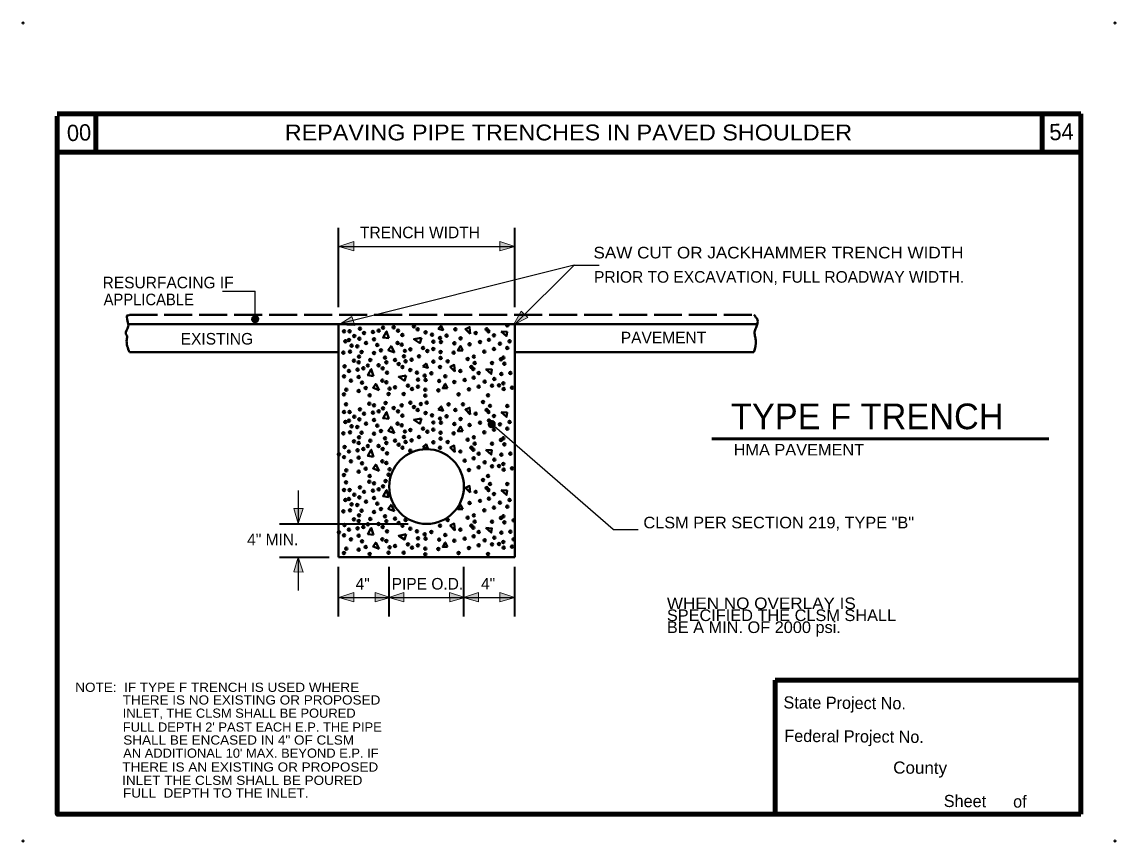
# Model space of a CAD drawing. Extents: x -8731 to -6021, y -66527 to -56618.
# Drawn here: x -7616 to -6021, y -66527 to -65331 of the extents above; entities that cross this region are included whole.
import ezdxf
from ezdxf.enums import TextEntityAlignment as Align

# ---------------------------------------------------------------- set-up
doc = ezdxf.new("R2010")
doc.units = 0
doc.header["$LTSCALE"] = 6.8
doc.header["$PDMODE"] = 32
doc.header["$PDSIZE"] = 3.4
doc.linetypes.add('LONG_DASHED', pattern=[7.5, 6, -1.5])
doc.layers.add('1', color=7, linetype='Continuous', lineweight=13)
doc.layers.add('3', color=7, linetype='Continuous', lineweight=40)

msp = doc.modelspace()

# ---------------------------------------------------------------- hatches: boundary and pattern name
at = {"layer": '1'}
for points in [[(-7154.39, -65658.45), (-7132.43, -65651.19), (-7132.61, -65664.87)], [(-6897.65, -65658.45), (-6919.61, -65651.19), (-6919.43, -65664.87)], [(-7154.09, -65772.99), (-7130.99, -65773.62), (-7135.07, -65760.6)], [(-6899.45, -65772.72), (-6878.78, -65762.31), (-6888.59, -65752.77)], [(-7213.4, -66062.58), (-7206.14, -66040.62), (-7219.82, -66040.8)], [(-7213.4, -66111.42), (-7206.14, -66133.41), (-7219.82, -66133.2)], [(-7154.39, -66170.34), (-7132.43, -66163.08), (-7132.61, -66176.76)], [(-7079.51, -66170.34), (-7101.47, -66163.08), (-7101.29, -66176.76)], [(-7081.28, -66170.34), (-7059.29, -66163.08), (-7059.5, -66176.76)], [(-6970.76, -66170.34), (-6992.72, -66163.08), (-6992.54, -66176.76)], [(-6972.53, -66170.34), (-6950.57, -66163.08), (-6950.75, -66176.76)], [(-6897.65, -66170.34), (-6919.61, -66163.08), (-6919.43, -66176.76)]]:
    msp.add_hatch(color=256, dxfattribs=at).paths.add_polyline_path(points)

# ---------------------------------------------------------------- linework, layer by layer
at = {"layer": '1', "lineweight": 100}
for p, q in [((-6072.54, -65465.06), (-7564.76, -65465.06)), ((-7508.5, -65468.56), (-7508.5, -65521.3)), ((-6128.78, -65465.06), (-6128.78, -65521.3)), ((-6072.54, -65465.06), (-6072.54, -66486.48)), ((-6072.54, -65521.3), (-7564.76, -65521.3)), ((-6518.26, -66290.8), (-6072.54, -66290.8)), ((-6518.26, -66290.8), (-6518.26, -66486.48)), ((-6072.54, -66486.48), (-6712.66, -66486.48))]:
    msp.add_line(p, q, dxfattribs=at)
at = {"layer": '1'}
for p, q in [((-7275.26, -65769.81), (-7281.5, -65763.57)), ((-7275.71, -65769.81), (-7281.5, -65764.26)), ((-7276.37, -65769.81), (-7281.5, -65764.68)), ((-7277.03, -65769.81), (-7281.5, -65765.34)), ((-7274.6, -65769.81), (-7281.29, -65762.91)), ((-7277.93, -65769.6), (-7281.29, -65766.48)), ((-7274.36, -65769.36), (-7281.05, -65762.7)), ((-7273.7, -65769.15), (-7280.81, -65762.22)), ((-7273.25, -65768.94), (-7280.6, -65761.56)), ((-7272.8, -65768.7), (-7280.15, -65761.35)), ((-7272.35, -65768.46), (-7279.94, -65760.9)), ((-7272.14, -65767.8), (-7279.49, -65760.45)), ((-7271.69, -65767.59), (-7279.25, -65760.24)), ((-7271.48, -65767.14), (-7278.59, -65760)), ((-7271.48, -65766.48), (-7278.17, -65759.58)), ((-7271.27, -65765.82), (-7277.72, -65759.58)), ((-7271.03, -65765.34), (-7277.03, -65759.58)), ((-7271.03, -65764.92), (-7276.61, -65759.34)), ((-7271.03, -65764.26), (-7275.71, -65759.58)), ((-7271.03, -65763.57), (-7275.05, -65759.58)), ((-7271.27, -65762.91), (-7274.36, -65759.58)), ((-6930.44, -65922.84), (-6936.68, -65916.6)), ((-6930.89, -65922.84), (-6936.68, -65917.26)), ((-6931.55, -65922.84), (-6936.68, -65917.71)), ((-6932.21, -65922.84), (-6936.68, -65918.4)), ((-6929.78, -65922.84), (-6936.47, -65915.94)), ((-6933.11, -65922.6), (-6936.47, -65919.48)), ((-6929.57, -65922.39), (-6936.23, -65915.7)), ((-6928.88, -65922.18), (-6936.02, -65915.28)), ((-6928.43, -65921.94), (-6935.78, -65914.59)), ((-6928.01, -65921.73), (-6935.33, -65914.38)), ((-6927.53, -65921.52), (-6935.12, -65913.93)), ((-6927.32, -65920.83), (-6934.67, -65913.48)), ((-6926.87, -65920.62), (-6934.46, -65913.27)), ((-6926.66, -65920.17), (-6933.77, -65913.03)), ((-6926.66, -65919.48), (-6933.35, -65912.58)), ((-6926.45, -65918.82), (-6932.9, -65912.58)), ((-6926.21, -65918.4), (-6932.21, -65912.58)), ((-6926.21, -65917.95), (-6931.79, -65912.37)), ((-6926.21, -65917.26), (-6930.89, -65912.58)), ((-6926.21, -65916.6), (-6930.23, -65912.58)), ((-6926.45, -65915.94), (-6929.57, -65912.58))]:
    msp.add_line(p, q, dxfattribs=at)
at = {"layer": '1', "lineweight": 100}
msp.add_lwpolyline([(-7564.76, -65468.56), (-7564.76, -66486.48), (-6074, -66486.48)], dxfattribs=at)
at = {"layer": '1'}
for points in [[(-7154.39, -65658.45), (-7132.43, -65651.19), (-7132.61, -65664.87)], [(-6897.65, -65658.45), (-6919.61, -65651.19), (-6919.43, -65664.87)], [(-7154.09, -65772.99), (-7130.99, -65773.62), (-7135.07, -65760.6)], [(-6899.45, -65772.72), (-6878.78, -65762.31), (-6888.59, -65752.77)], [(-7213.4, -66062.58), (-7206.14, -66040.62), (-7219.82, -66040.8)], [(-7213.4, -66111.42), (-7206.14, -66133.41), (-7219.82, -66133.2)], [(-7154.39, -66170.34), (-7132.43, -66163.08), (-7132.61, -66176.76)], [(-7079.51, -66170.34), (-7101.47, -66163.08), (-7101.29, -66176.76)], [(-7081.28, -66170.34), (-7059.29, -66163.08), (-7059.5, -66176.76)], [(-6970.76, -66170.34), (-6992.72, -66163.08), (-6992.54, -66176.76)], [(-6972.53, -66170.34), (-6950.57, -66163.08), (-6950.75, -66176.76)], [(-6897.65, -66170.34), (-6919.61, -66163.08), (-6919.43, -66176.76)]]:
    msp.add_lwpolyline(points, close=True, dxfattribs=at)
for centre in [(-7276.15, -65764.69), (-6931.33, -65917.72)]:
    msp.add_circle(centre, 5.23, dxfattribs=at)
for p in [(-7614.7, -65332.84), (-6022.6, -65332.84), (-7614.7, -66525.44), (-6022.6, -66525.44)]:
    msp.add_point(p, dxfattribs=at)
at = {"layer": '3', "lineweight": 35}
for p, q in [((-7154.51, -65747.1), (-7154.51, -65631.27)), ((-6897.71, -65747.1), (-6897.71, -65631.27)), ((-7240.73, -66063.18), (-7053.17, -66063.18)), ((-7240.73, -66111.72), (-7168.34, -66111.72)), ((-7154.51, -66197.94), (-7154.51, -66125.55)), ((-7080.8, -66197.94), (-7080.8, -66125.55)), ((-6971.87, -66197.94), (-6971.87, -66125.55)), ((-6897.71, -66197.94), (-6897.71, -66125.55))]:
    msp.add_line(p, q, dxfattribs=at)
at = {"layer": '3', "lineweight": 25}
for p, q in [((-7154.51, -65658.63), (-6897.71, -65658.63)), ((-6811.28, -65685.84), (-7154.51, -65772.03)), ((-6811.28, -65685.84), (-6897.71, -65772.03)), ((-6811.28, -65685.84), (-6774.74, -65685.84)), ((-7323.83, -65723.7), (-7276.16, -65723.7)), ((-7276.16, -65766.03), (-7276.16, -65723.7)), ((-6754.49, -66071.4), (-6931.34, -65917.71)), ((-7213.37, -66014.61), (-7213.37, -66063.18)), ((-6754.49, -66071.4), (-6717.95, -66071.4)), ((-7213.37, -66111.72), (-7213.37, -66160.29)), ((-7154.51, -66170.58), (-7080.8, -66170.58))]:
    msp.add_line(p, q, dxfattribs=at)
at = {"layer": '3', "linetype": 'LONG_DASHED'}
msp.add_line((-7459.7, -65758.23), (-6549.11, -65758.23), dxfattribs=at)
at = {"layer": '3'}
for p, q in [((-7459.7, -65772.03), (-7216.67, -65772.03)), ((-7216.67, -65772.03), (-6819.29, -65772.03)), ((-7154.51, -66111.72), (-7154.51, -65772.03)), ((-6897.71, -66111.72), (-6897.71, -65772.03)), ((-6819.29, -65772.03), (-6544.19, -65772.03)), ((-7459.7, -65812.8), (-7154.51, -65812.8)), ((-6897.71, -65812.8), (-6549.11, -65812.8)), ((-7154.51, -66111.72), (-6897.71, -66111.72)), ((-7154.51, -66111.72), (-6897.71, -66111.72))]:
    msp.add_line(p, q, dxfattribs=at)
at = {"layer": '3', "lineweight": 53}
msp.add_line((-6610.57, -65939.3), (-6119.17, -65939.3), dxfattribs=at)
at = {"layer": '3'}
for points in [[(-7009.52, -65778.72), (-7004.84, -65774.28), (-7002.17, -65780.52)], [(-6962.96, -65786.07), (-6963.65, -65776.26), (-6969.65, -65778.96)], [(-7081.46, -65792.52), (-7084.58, -65782.5), (-7089.71, -65791.41)], [(-7033.79, -65791.86), (-7036.01, -65799.42), (-7044.71, -65793.87)], [(-6917.51, -65782.5), (-6908.84, -65783.16), (-6909.71, -65789.4)], [(-7073, -65813.04), (-7078.13, -65803.89), (-7082.15, -65809.68)], [(-6973.67, -65810.34), (-6976.79, -65803.68), (-6980.57, -65810.34)], [(-7031.81, -65833.74), (-7027.13, -65829.3), (-7024.43, -65835.54)], [(-7103.75, -65847.54), (-7106.87, -65837.52), (-7111.97, -65846.43)], [(-6985.25, -65841.09), (-6985.91, -65831.28), (-6991.91, -65833.98)], [(-6939.8, -65837.52), (-6931.13, -65838.18), (-6932, -65844.42)], [(-7095.29, -65868.06), (-7100.39, -65858.91), (-7104.41, -65864.7)], [(-7056.08, -65846.88), (-7058.3, -65854.44), (-7066.97, -65848.89)], [(-6995.93, -65865.36), (-6999.05, -65858.7), (-7002.83, -65865.36)], [(-7009.52, -65896.32), (-7004.84, -65891.88), (-7002.17, -65898.12)], [(-6962.96, -65903.7), (-6963.65, -65893.89), (-6969.65, -65896.56)], [(-7081.46, -65910.15), (-7084.58, -65900.13), (-7089.71, -65909.04)], [(-7033.79, -65909.46), (-7036.01, -65917.05), (-7044.71, -65911.5)], [(-6917.51, -65900.13), (-6908.84, -65900.79), (-6909.71, -65907.03)], [(-7073, -65930.64), (-7078.13, -65921.52), (-7082.15, -65927.28)], [(-6973.67, -65927.97), (-6976.79, -65921.28), (-6980.57, -65927.97)], [(-7103.75, -65965.17), (-7106.87, -65955.12), (-7111.97, -65964.06)], [(-7031.81, -65951.34), (-7027.13, -65946.9), (-7024.43, -65953.14)], [(-6985.25, -65958.72), (-6985.91, -65948.91), (-6991.91, -65951.58)], [(-6939.8, -65955.12), (-6931.13, -65955.81), (-6932, -65962.05)], [(-7095.29, -65985.66), (-7100.39, -65976.54), (-7104.41, -65982.3)], [(-7081.46, -66023.97), (-7084.58, -66013.95), (-7089.71, -66022.86)], [(-6962.96, -66017.52), (-6963.65, -66007.71), (-6969.65, -66010.38)], [(-6917.51, -66013.95), (-6908.84, -66014.61), (-6909.71, -66020.85)], [(-7073, -66044.46), (-7078.13, -66035.34), (-7082.15, -66041.13)], [(-6973.67, -66041.79), (-6976.79, -66035.1), (-6980.57, -66041.79)], [(-7103.75, -66078.99), (-7106.87, -66068.97), (-7111.97, -66077.88)], [(-6985.25, -66072.54), (-6985.91, -66062.73), (-6991.91, -66065.4)], [(-6939.8, -66068.97), (-6931.13, -66069.63), (-6932, -66075.87)], [(-7056.08, -66078.33), (-7058.3, -66085.89), (-7066.97, -66080.34)], [(-7095.29, -66099.48), (-7100.39, -66090.36), (-7104.41, -66096.15)], [(-6995.93, -66096.81), (-6999.05, -66090.12), (-7002.83, -66096.81)]]:
    msp.add_lwpolyline(points, close=True, dxfattribs=at)
at = {"layer": '3', "lineweight": 25}
msp.add_lwpolyline([(-7080.8, -66170.58), (-6971.87, -66170.58), (-6898.13, -66170.58)], dxfattribs=at)
at = {"layer": '3'}
msp.add_circle((-7026.34, -66008.71), 54.47, dxfattribs=at)
for points in [[(-7459.7, -65758.23), (-7462.61, -65759.34), (-7463.03, -65759.1), (-7463.48, -65761.56), (-7461.47, -65771.37), (-7461.26, -65775.39), (-7464.83, -65786.07), (-7463.48, -65788.29), (-7463.48, -65794.32), (-7459.7, -65812.8)], [(-6549.11, -65758.23), (-6547.1, -65760.24), (-6546.86, -65761.14), (-6544.85, -65763.36), (-6543.74, -65765.58), (-6543.74, -65770.02), (-6545.09, -65775.15), (-6547.76, -65781.84), (-6547.55, -65788.98), (-6546.41, -65795.43), (-6549.11, -65812.8)]]:
    msp.add_spline(points, degree=3, dxfattribs=at)
for p in [(-7146.53, -65782.29), (-7138.49, -65782.29), (-7123.55, -65778.48), (-7104.65, -65783.16), (-7096.16, -65781.18), (-7089.71, -65777.16), (-7074.11, -65776.71), (-7067.87, -65781.39), (-7044.71, -65775.15), (-7039.13, -65779.38), (-7027.79, -65783.85), (-6984.35, -65779.38), (-6938.69, -65779.38), (-6936.02, -65782.29), (-6908.63, -65773.59), (-7144.73, -65796.78), (-7139.6, -65795.22), (-7131.8, -65789.19), (-7124.24, -65793.21), (-7117.34, -65784.96), (-7114.43, -65799.21), (-7102.85, -65793.87), (-7068.53, -65799.21), (-7061.63, -65787.63), (-7018.19, -65787.42), (-7016.42, -65797.65), (-7006.61, -65791.86), (-7005.5, -65798.1), (-6997.04, -65788.53), (-6985.67, -65799.66), (-6976.79, -65792.76), (-6954.71, -65784.96), (-6948.26, -65798.1), (-6935.33, -65794.74), (-6928.01, -65788.29), (-6905.27, -65796.78), (-7147.61, -65813.46), (-7137.83, -65811.9), (-7135.61, -65803.23), (-7127.36, -65804.34), (-7121.12, -65812.56), (-7102.85, -65814.12), (-7098.17, -65802.12), (-7092.83, -65810.13), (-7062.53, -65801.67), (-7057.85, -65810.79), (-7049.84, -65808.78), (-7031.33, -65806.56), (-7025.12, -65811.24), (-7016.63, -65808.12), (-7005.95, -65812.56), (-6986.81, -65813.46), (-6963.65, -65801.22), (-6942.23, -65811.9), (-6928.01, -65807.91), (-6919.31, -65800.56), (-6908.63, -65806.56), (-7132.25, -65825.28), (-7125.11, -65827.5), (-7124.69, -65819.28), (-7108.43, -65824.38), (-7096.4, -65831.73), (-7086.83, -65820.6), (-7084.79, -65827.74), (-7072.13, -65823.93), (-7066.97, -65830.17), (-7059.41, -65818.8), (-7056.95, -65825.94), (-7048.28, -65823.72), (-7037.36, -65818.8), (-7016.42, -65826.39), (-7005.95, -65821.05), (-6995.48, -65826.18), (-6966.29, -65822.82), (-6957.41, -65819.28), (-6956.06, -65828.4), (-6930.89, -65828.61), (-6917.96, -65823.06), (-6914.39, -65820.6), (-6912.83, -65829.51), (-7145.84, -65833.5), (-7139.6, -65839.98), (-7126.91, -65838.18), (-7118.45, -65836.2), (-7111.97, -65832.18), (-7090.16, -65836.41), (-7083.92, -65842.65), (-7061.42, -65834.4), (-7050.05, -65838.87), (-7040.48, -65842.44), (-7028.9, -65846.88), (-7019.33, -65843.55), (-7006.61, -65834.4), (-6999.05, -65847.78), (-6977, -65839.98), (-6960.95, -65834.4), (-6958.28, -65837.31), (-6950.27, -65843.31), (-6917.09, -65844.42), (-6904.16, -65843.1), (-7146.53, -65848.2), (-7136.69, -65854.23), (-7125.11, -65848.89), (-7120.43, -65857.14), (-7090.82, -65854.23), (-7084.79, -65856.69), (-7072.13, -65863.8), (-7053.62, -65861.58), (-7038.92, -65863.14), (-7038.71, -65852.67), (-7027.79, -65853.12), (-7007.96, -65854.68), (-6985.91, -65856.24), (-6970.55, -65853.12), (-6957.62, -65849.76), (-6950.27, -65862.93), (-6941.57, -65855.58), (-6930.89, -65861.58), (-6927.53, -65851.8), (-6920.63, -65861.13), (-6914.39, -65858.25), (-7146.95, -65874.3), (-7143.41, -65867.58), (-7125.11, -65869.14), (-7115.09, -65865.15), (-7109.09, -65875.62), (-7081.7, -65873.82), (-7080.14, -65865.81), (-7059.65, -65873.82), (-7047.38, -65866.26), (-7028.24, -65867.58), (-7028.24, -65876.07), (-7009.07, -65868.48), (-6979.67, -65874.3), (-6964.52, -65866.92), (-6936.68, -65875.62), (-6913.73, -65866.26), (-6901.7, -65864.7), (-7143.62, -65888.76), (-7109.99, -65887.86), (-7102.85, -65890.08), (-7089.71, -65894.76), (-7086.14, -65886.96), (-7074.11, -65894.34), (-7062.53, -65890.32), (-7049.84, -65886.54), (-7044.71, -65892.78), (-7034.69, -65888.52), (-7025.99, -65886.3), (-6994.13, -65889), (-6973.22, -65888.76), (-6944.03, -65885.4), (-6933.77, -65890.98), (-6908.63, -65891.22), (-7146.53, -65899.89), (-7138.49, -65899.89), (-7131.8, -65906.82), (-7124.24, -65910.81), (-7123.55, -65896.11), (-7117.34, -65902.56), (-7104.65, -65900.79), (-7102.85, -65911.5), (-7096.16, -65898.78), (-7067.87, -65899.02), (-7061.63, -65905.26), (-7039.13, -65897.01), (-7027.79, -65901.45), (-7018.19, -65905.02), (-7006.61, -65909.46), (-6997.04, -65906.13), (-6984.35, -65897.01), (-6976.79, -65910.36), (-6954.71, -65902.56), (-6938.69, -65897.01), (-6936.02, -65899.89), (-6928.01, -65905.92), (-7144.73, -65914.38), (-7139.6, -65912.82), (-7135.61, -65920.83), (-7127.36, -65921.94), (-7114.43, -65916.84), (-7098.17, -65919.72), (-7068.53, -65916.84), (-7062.53, -65919.27), (-7049.84, -65926.41), (-7031.33, -65924.16), (-7016.63, -65925.72), (-7016.42, -65915.28), (-7005.5, -65915.7), (-6985.67, -65917.26), (-6963.65, -65918.82), (-6948.26, -65915.7), (-6935.33, -65912.37), (-6928.01, -65925.51), (-6919.31, -65918.16), (-6908.63, -65924.16), (-6905.27, -65914.38), (-7147.61, -65931.09), (-7137.83, -65929.53), (-7132.25, -65942.88), (-7124.69, -65936.88), (-7121.12, -65930.19), (-7108.43, -65941.98), (-7102.85, -65931.75), (-7092.83, -65927.76), (-7086.83, -65938.2), (-7072.13, -65941.56), (-7059.41, -65936.43), (-7057.85, -65928.42), (-7056.95, -65943.54), (-7048.28, -65941.32), (-7037.36, -65936.43), (-7025.12, -65928.84), (-7005.95, -65930.19), (-7005.95, -65938.65), (-6986.81, -65931.09), (-6966.29, -65940.42), (-6957.41, -65936.88), (-6942.23, -65929.53), (-6917.96, -65940.66), (-6914.39, -65938.2), (-7145.84, -65951.13), (-7139.6, -65957.58), (-7126.91, -65955.81), (-7125.11, -65945.1), (-7118.45, -65953.8), (-7111.97, -65949.78), (-7096.4, -65949.36), (-7090.16, -65954.04), (-7084.79, -65945.34), (-7066.97, -65947.8), (-7061.42, -65952.03), (-7050.05, -65956.47), (-7016.42, -65944.02), (-7006.61, -65952.03), (-6995.48, -65943.78), (-6977, -65957.58), (-6960.95, -65952.03), (-6958.28, -65954.91), (-6956.06, -65946), (-6930.89, -65946.24), (-6912.83, -65947.14), (-7154.09, -65961.84), (-7146.53, -65965.83), (-7136.69, -65971.86), (-7125.11, -65966.49), (-7120.43, -65974.74), (-7090.82, -65971.86), (-7084.79, -65974.29), (-7083.92, -65960.28), (-6970.55, -65970.72), (-6957.62, -65967.39), (-6950.27, -65960.94), (-6941.57, -65973.18), (-6927.53, -65969.4), (-6917.09, -65962.05), (-6904.16, -65960.7), (-7143.41, -65985.21), (-7125.11, -65986.77), (-7115.09, -65982.78), (-7081.7, -65991.45), (-7080.14, -65983.44), (-6964.52, -65984.55), (-6950.27, -65980.53), (-6930.89, -65979.18), (-6920.63, -65978.76), (-6914.39, -65975.85), (-6913.73, -65983.86), (-6901.7, -65982.3), (-7146.95, -65991.9), (-7143.62, -66002.58), (-7109.99, -66001.68), (-7109.09, -65993.22), (-7102.85, -66003.93), (-7086.14, -66000.81), (-6944.03, -65999.25), (-6936.68, -65993.22), (-6933.77, -66004.8), (-6908.63, -66005.04), (-7146.53, -66013.74), (-7138.49, -66013.74), (-7131.8, -66020.64), (-7123.55, -66009.93), (-7117.34, -66016.38), (-7104.65, -66014.61), (-7096.16, -66012.6), (-7089.71, -66008.58), (-6954.71, -66016.38), (-6938.69, -66010.83), (-6936.02, -66013.74), (-6928.01, -66019.74), (-7144.73, -66028.2), (-7139.6, -66026.64), (-7135.61, -66034.68), (-7127.36, -66035.76), (-7124.24, -66024.63), (-7114.43, -66030.66), (-7102.85, -66025.32), (-7098.17, -66033.54), (-6963.65, -66032.64), (-6948.26, -66029.52), (-6935.33, -66026.19), (-6928.01, -66039.33), (-6919.31, -66031.98), (-6908.63, -66038.01), (-6905.27, -66028.2), (-7147.61, -66044.91), (-7137.83, -66043.35), (-7124.69, -66050.7), (-7121.12, -66044.01), (-7102.85, -66045.57), (-7092.83, -66041.58), (-7086.83, -66052.02), (-7072.13, -66055.38), (-6966.29, -66054.27), (-6957.41, -66050.7), (-6942.23, -66043.35), (-6917.96, -66054.48), (-6914.39, -66052.02), (-7145.84, -66064.95), (-7132.25, -66056.7), (-7126.91, -66069.63), (-7125.11, -66058.95), (-7118.45, -66067.62), (-7111.97, -66063.6), (-7108.43, -66055.83), (-7096.4, -66063.18), (-7090.16, -66067.86), (-7084.79, -66059.16), (-7066.97, -66061.62), (-7061.42, -66065.85), (-7056.95, -66057.39), (-7050.05, -66070.32), (-7006.61, -66065.85), (-6995.48, -66057.6), (-6960.95, -66065.85), (-6958.28, -66068.76), (-6956.06, -66059.82), (-6930.89, -66060.06), (-6912.83, -66060.96), (-6899.27, -66057.84), (-7154.09, -66075.66), (-7146.53, -66079.65), (-7139.6, -66071.4), (-7136.69, -66085.68), (-7125.11, -66080.34), (-7090.82, -66085.68), (-7083.92, -66074.1), (-7040.48, -66073.86), (-7038.71, -66084.12), (-7028.9, -66078.33), (-7027.79, -66084.54), (-7019.33, -66074.97), (-7007.96, -66086.1), (-6999.05, -66079.2), (-6977, -66071.4), (-6970.55, -66084.54), (-6957.62, -66081.21), (-6950.27, -66074.76), (-6941.57, -66087), (-6927.53, -66083.22), (-6917.09, -66075.87), (-6904.16, -66074.52), (-6899.27, -66085.68), (-7143.41, -66099.03), (-7125.11, -66100.59), (-7120.43, -66088.56), (-7115.09, -66096.6), (-7084.79, -66088.14), (-7080.14, -66097.26), (-7072.13, -66095.25), (-7053.62, -66093.03), (-7047.38, -66097.68), (-7038.92, -66094.59), (-7028.24, -66099.03), (-7009.07, -66099.93), (-6985.91, -66087.66), (-6964.52, -66098.37), (-6950.27, -66094.35), (-6930.89, -66093.03), (-6920.63, -66092.58), (-6914.39, -66089.7), (-6913.73, -66097.68), (-6901.7, -66096.15), (-7146.95, -66105.72), (-7109.09, -66107.04), (-7081.7, -66105.27), (-7059.65, -66105.27), (-7028.24, -66107.52), (-6979.67, -66105.72), (-6936.68, -66107.04)]:
    msp.add_point(p, dxfattribs=at)

# ---------------------------------------------------------------- texts
at = {"layer": '1'}
for s, height, rotation, p in [('54', 23.78, 2.121, (-6117.82, -65503.94)), ('00', 23.78, 2.121, (-7550.3, -65505.18)), ('State Project No.', 17.66, 359.537, (-6505.98, -66332.18)), ('Federal Project No.', 17.66, 359.537, (-6504.72, -66380.92)), ('Sheet      of', 17.66, 359.537, (-6272.22, -66475.92))]:
    msp.add_text(s, height=height, rotation=rotation, dxfattribs=at).set_placement(p)
at = {"layer": '1', "width": 1.05}
msp.add_text('County', height=17.66, rotation=359.537, dxfattribs=at).set_placement((-6345.98, -66427.18))
at = {"layer": '3', "width": 1.1}
msp.add_text('  REPAVING PIPE TRENCHES IN PAVED SHOULDER ', height=23.16, dxfattribs=at).set_placement((-6824.22, -65503.96), align=Align.CENTER)
at = {"layer": '3'}
for s, height, p in [('TRENCH WIDTH', 16.93, (-7123.34, -65646.63)), ('RESURFACING IF', 16.93, (-7498.73, -65719.68)), ('PRIOR TO EXCAVATION, FULL ROADWAY WIDTH.', 16.93, (-6782.09, -65711.46)), ('EXISTING', 16.93, (-7384.85, -65801.67)), ('PAVEMENT', 16.93, (-6743.12, -65799.9)), ('TYPE F TRENCH', 37.42, (-6582.5, -65925.06)), ('4" MIN.', 16.93, (-7287.95, -66094.35)), ('4"', 16.93, (-7129.79, -66158.94)), ('PIPE O.D.', 16.93, (-7077.29, -66158.91)), ('4"', 16.93, (-6946.91, -66158.73))]:
    msp.add_text(s, height=height, dxfattribs=at).set_placement(p)
for s, height, width, p in [('SAW CUT OR JACKHAMMER TRENCH WIDTH', 16.93, 1.1, (-6782.99, -65676.03)), ('APPLICABLE', 16.93, 0.95, (-7497.2, -65744.34)), ('HMA PAVEMENT', 16.93, 1.05, (-6578.51, -65963.4)), ('CLSM PER SECTION 219, TYPE "B" ', 16.93, 1.05, (-6710.15, -66069.63)), ('WHEN NO OVERLAY IS ', 16.93, 1.1, (-6675.9, -66187.4)), ('SPECIFIED THE CLSM SHALL', 16.93, 1.05, (-6675.9, -66204.82)), ('BE A MIN. OF 2000 psi.', 16.93, 1.05, (-6675.9, -66222.25)), ('NOTE:  IF TYPE F TRENCH IS USED WHERE ', 13.4, 1.1, (-7538.58, -66308.06)), ('THERE IS NO EXISTING OR PROPOSED ', 13.4, 1.1, (-7469.38, -66326.54)), ('INLET, THE CLSM SHALL BE POURED', 13.39, 1.05, (-7469.3, -66345.8)), ("FULL DEPTH 2' PAST EACH E.P. THE PIPE", 13.39, 1.05, (-7469.26, -66366.02)), ('SHALL BE ENCASED IN 4" OF CLSM', 13.39, 1.1, (-7468.52, -66384.94)), ("AN ADDITIONAL 10' MAX. BEYOND E.P. IF", 13.39, 1.05, (-7468.68, -66404.12)), ('THERE IS AN EXISTING OR PROPOSED ', 13.39, 1.1, (-7470.02, -66424.34)), ('INLET THE CLSM SHALL BE POURED', 13.39, 1.1, (-7470.14, -66443.7)), ('FULL  DEPTH TO THE INLET.', 13.39, 1.1, (-7468.9, -66462.28))]:
    msp.add_text(s, height=height, dxfattribs=dict(at, width=width)).set_placement(p)

doc.saveas('drawing.dxf')
